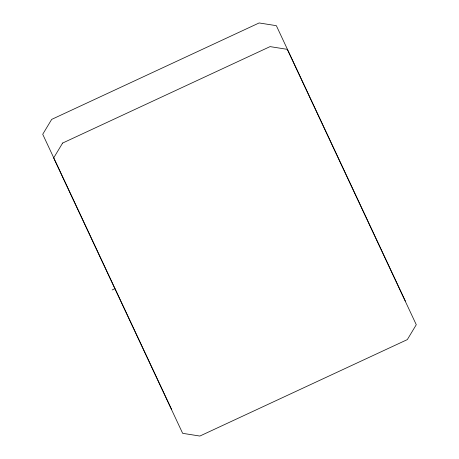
<?xml version="1.0" encoding="UTF-8"?>
<svg xmlns="http://www.w3.org/2000/svg" width="459" height="459" viewBox="0 0 459 459"><rect width="100%" height="100%" fill="white"/><g stroke="black" fill="none" stroke-linecap="round" stroke-linejoin="round"><path stroke-width="0.69" d="M112.168 289.956L114.934 288.671M405.343 301.047L276.347 25.675L259.134 22.95L51.683 119.392L42.721 134.286L171.712 409.657M62.619 143.059L53.657 157.953L182.653 433.325L199.866 436.05L407.317 339.608L416.279 324.714L287.288 49.343L270.07 46.617L62.619 143.059"/></g></svg>
